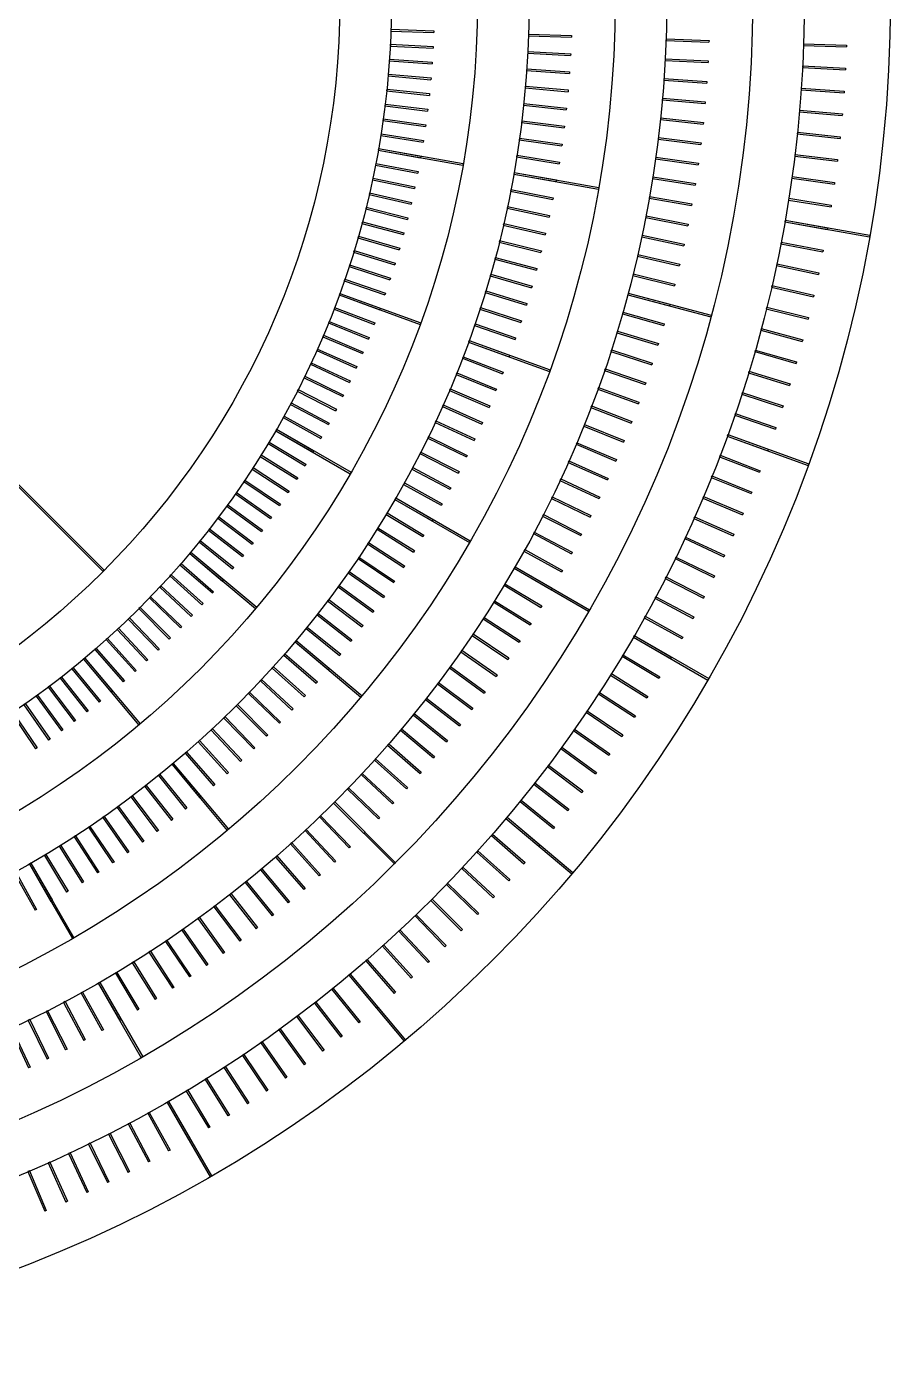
# Model space of a CAD drawing. Header units: millimetres. Extents: x -158 to 158, y -158 to 158.
# Drawn here: x 57.6 to 158, y -158 to -3.1 of the extents above; entities that cross this region are included whole.
import ezdxf

# ---------------------------------------------------------------- set-up
doc = ezdxf.new("R2010")
doc.units = ezdxf.units.MM
doc.layers.add('Compound009', color=7, linetype='CONTINUOUS')

msp = doc.modelspace()

# ---------------------------------------------------------------- linework, layer by layer
at = {"layer": 'Compound009'}
for p, q in [((99.9426, -3.39001), (99.9356, -3.58989)), ((99.9356, -3.58989), (104.933, -3.76439)), ((99.9426, -3.39001), (104.94, -3.56451)), ((104.94, -3.56451), (104.933, -3.76439)), ((115.933, -3.9484), (115.926, -4.14828)), ((115.926, -4.14828), (120.923, -4.32278)), ((115.933, -3.9484), (120.93, -4.1229)), ((120.93, -4.1229), (120.923, -4.32278)), ((131.923, -4.50679), (131.916, -4.70667)), ((131.923, -4.50679), (136.92, -4.68129)), ((99.8682, -5.13373), (99.8577, -5.33346)), ((99.8577, -5.33346), (104.851, -5.59514)), ((99.8682, -5.13373), (104.861, -5.39541)), ((104.861, -5.39541), (104.851, -5.59514)), ((115.846, -5.97111), (115.836, -6.17083)), ((115.836, -6.17083), (120.829, -6.43251)), ((115.846, -5.97111), (120.839, -6.23279)), ((131.916, -4.70667), (136.913, -4.88117)), ((136.92, -4.68129), (136.913, -4.88117)), ((147.913, -5.06519), (147.906, -5.26506)), ((147.906, -5.26506), (152.903, -5.43956)), ((147.913, -5.06519), (152.91, -5.23968)), ((152.91, -5.23968), (152.903, -5.43956)), ((7.07107, -7.07107), (66.468, -66.468)), ((7.21249, -6.92965), (66.6095, -66.3266)), ((99.7634, -6.87589), (99.7494, -7.0754)), ((99.7494, -7.0754), (104.737, -7.42419)), ((99.7634, -6.87589), (104.751, -7.22467)), ((104.751, -7.22467), (104.737, -7.42419)), ((120.839, -6.23279), (120.829, -6.43251)), ((131.824, -6.80848), (131.814, -7.00821)), ((131.814, -7.00821), (136.807, -7.26989)), ((131.824, -6.80848), (136.817, -7.07016)), ((136.817, -7.07016), (136.807, -7.26989)), ((147.802, -7.64586), (147.792, -7.84558)), ((147.802, -7.64586), (152.796, -7.90754)), ((99.6282, -8.61595), (99.6108, -8.81519)), ((99.6108, -8.81519), (104.592, -9.25097)), ((99.6282, -8.61595), (104.609, -9.05173)), ((104.609, -9.05173), (104.592, -9.25097)), ((115.724, -7.99199), (115.71, -8.19151)), ((115.71, -8.19151), (120.698, -8.54029)), ((115.724, -7.99199), (120.712, -8.34078)), ((120.712, -8.34078), (120.698, -8.54029)), ((131.685, -9.1081), (131.671, -9.30761)), ((131.685, -9.1081), (136.673, -9.45688)), ((147.792, -7.84558), (152.785, -8.10726)), ((152.796, -7.90754), (152.785, -8.10726)), ((99.4626, -10.3534), (99.4417, -10.5523)), ((99.4417, -10.5523), (104.414, -11.0749)), ((99.4626, -10.3534), (104.435, -10.876)), ((115.567, -10.0104), (115.55, -10.2097)), ((115.55, -10.2097), (120.531, -10.6455)), ((115.567, -10.0104), (120.548, -10.4462)), ((120.548, -10.4462), (120.531, -10.6455)), ((131.671, -9.30761), (136.659, -9.65639)), ((136.673, -9.45688), (136.659, -9.65639)), ((147.646, -10.2242), (147.633, -10.4237)), ((147.633, -10.4237), (152.62, -10.7725)), ((147.646, -10.2242), (152.634, -10.573)), ((152.634, -10.573), (152.62, -10.7725)), ((99.2668, -12.0877), (99.2424, -12.2862)), ((99.2424, -12.2862), (104.205, -12.8955)), ((99.2668, -12.0877), (104.23, -12.697)), ((104.435, -10.876), (104.414, -11.0749)), ((115.375, -12.0258), (115.354, -12.2248)), ((115.354, -12.2248), (120.327, -12.7474)), ((115.375, -12.0258), (120.348, -12.5485)), ((131.506, -11.4049), (131.489, -11.6042)), ((131.489, -11.6042), (136.47, -12.04)), ((131.506, -11.4049), (136.487, -11.8407)), ((136.487, -11.8407), (136.47, -12.04)), ((99.0407, -13.8183), (99.0129, -14.0163)), ((99.0407, -13.8183), (103.992, -14.5141)), ((104.23, -12.697), (104.205, -12.8955)), ((120.348, -12.5485), (120.327, -12.7474)), ((131.287, -13.6983), (131.266, -13.8972)), ((131.266, -13.8972), (136.239, -14.4199)), ((131.287, -13.6983), (136.26, -14.2209)), ((147.446, -12.7994), (147.428, -12.9987)), ((147.428, -12.9987), (152.409, -13.4344)), ((147.446, -12.7994), (152.427, -13.2352)), ((152.427, -13.2352), (152.409, -13.4344)), ((99.0129, -14.0163), (103.964, -14.7122)), ((103.992, -14.5141), (103.964, -14.7122)), ((115.148, -14.0376), (115.123, -14.2361)), ((115.123, -14.2361), (120.086, -14.8454)), ((115.148, -14.0376), (120.11, -14.6469)), ((120.11, -14.6469), (120.086, -14.8454)), ((136.26, -14.2209), (136.239, -14.4199)), ((147.2, -15.3708), (147.179, -15.5697)), ((147.2, -15.3708), (152.172, -15.8934)), ((98.7845, -15.5447), (98.7532, -15.7422)), ((98.7532, -15.7422), (103.692, -16.5244)), ((98.7845, -15.5447), (103.723, -16.3268)), ((103.723, -16.3268), (103.692, -16.5244)), ((114.885, -16.0451), (114.857, -16.2431)), ((114.857, -16.2431), (119.809, -16.939)), ((114.885, -16.0451), (119.836, -16.7409)), ((119.836, -16.7409), (119.809, -16.939)), ((131.028, -15.9875), (131.004, -16.186)), ((131.004, -16.186), (135.967, -16.7954)), ((131.028, -15.9875), (135.991, -16.5968)), ((135.991, -16.5968), (135.967, -16.7954)), ((147.179, -15.5697), (152.151, -16.0923)), ((152.172, -15.8934), (152.151, -16.0923)), ((98.4981, -17.2663), (98.4634, -17.4633)), ((98.4981, -17.2663), (98.4634, -17.4633)), ((98.4634, -17.4633), (108.311, -19.1998)), ((98.4634, -17.4633), (103.387, -18.3315)), ((98.4981, -17.2663), (108.346, -19.0028)), ((98.4981, -17.2663), (103.422, -18.1346)), ((103.422, -18.1346), (103.387, -18.3315)), ((114.587, -18.0476), (114.556, -18.2452)), ((114.556, -18.2452), (119.495, -19.0273)), ((114.587, -18.0476), (119.526, -18.8298)), ((130.729, -18.2718), (130.701, -18.4699)), ((130.701, -18.4699), (135.653, -19.1657)), ((130.729, -18.2718), (135.681, -18.9677)), ((146.909, -17.9374), (146.885, -18.1359)), ((146.885, -18.1359), (151.847, -18.7453)), ((146.909, -17.9374), (151.872, -18.5468)), ((151.872, -18.5468), (151.847, -18.7453)), ((98.1818, -18.9827), (98.1436, -19.1791)), ((98.1436, -19.1791), (103.052, -20.1331)), ((98.1818, -18.9827), (103.09, -19.9368)), ((103.09, -19.9368), (103.052, -20.1331)), ((108.346, -19.0028), (108.311, -19.1998)), ((114.255, -20.0447), (114.22, -20.2417)), ((114.255, -20.0447), (114.22, -20.2417)), ((114.255, -20.0447), (124.103, -21.7812)), ((114.255, -20.0447), (119.179, -20.9129)), ((119.526, -18.8298), (119.495, -19.0273)), ((135.681, -18.9677), (135.653, -19.1657)), ((97.8356, -20.6934), (97.794, -20.889)), ((97.794, -20.889), (102.685, -21.9285)), ((97.8356, -20.6934), (102.726, -21.7329)), ((114.22, -20.2417), (124.068, -21.9782)), ((114.22, -20.2417), (119.144, -21.1099)), ((119.179, -20.9129), (119.144, -21.1099)), ((130.391, -20.5506), (130.359, -20.7481)), ((130.359, -20.7481), (135.298, -21.5303)), ((130.391, -20.5506), (135.329, -21.3328)), ((135.329, -21.3328), (135.298, -21.5303)), ((146.574, -20.4986), (146.546, -20.6966)), ((146.546, -20.6966), (151.497, -21.3925)), ((146.574, -20.4986), (151.525, -21.1945)), ((151.525, -21.1945), (151.497, -21.3925)), ((97.4595, -22.3977), (97.4145, -22.5925)), ((97.4145, -22.5925), (102.286, -23.7173)), ((97.4595, -22.3977), (102.331, -23.5224)), ((102.726, -21.7329), (102.685, -21.9285)), ((113.888, -22.0357), (113.85, -22.232)), ((113.85, -22.232), (118.758, -23.1861)), ((113.888, -22.0357), (118.796, -22.9897)), ((118.796, -22.9897), (118.758, -23.1861)), ((124.103, -21.7812), (124.068, -21.9782)), ((130.012, -22.8231), (129.977, -23.02)), ((129.977, -23.02), (134.901, -23.8883)), ((130.012, -22.8231), (134.936, -23.6913)), ((146.194, -23.0535), (146.162, -23.2511)), ((146.194, -23.0535), (151.132, -23.8357)), ((97.0538, -24.0952), (97.0054, -24.2892)), ((97.0054, -24.2892), (101.857, -25.4988)), ((97.0538, -24.0952), (101.905, -25.3048)), ((102.331, -23.5224), (102.286, -23.7173)), ((113.486, -24.0199), (113.444, -24.2156)), ((113.444, -24.2156), (118.335, -25.2551)), ((113.486, -24.0199), (118.377, -25.0595)), ((134.936, -23.6913), (134.901, -23.8883)), ((146.162, -23.2511), (151.101, -24.0332)), ((151.132, -23.8357), (151.101, -24.0332)), ((96.6185, -25.7853), (96.5667, -25.9785)), ((96.5667, -25.9785), (101.396, -27.2726)), ((96.6185, -25.7853), (101.448, -27.0794)), ((101.905, -25.3048), (101.857, -25.4988)), ((113.049, -25.9969), (113.004, -26.1918)), ((113.004, -26.1918), (117.876, -27.3165)), ((113.049, -25.9969), (117.921, -27.1216)), ((118.377, -25.0595), (118.335, -25.2551)), ((129.594, -25.0886), (129.556, -25.285)), ((129.556, -25.285), (134.464, -26.239)), ((129.594, -25.0886), (134.502, -26.0427)), ((134.502, -26.0427), (134.464, -26.239)), ((145.769, -25.6014), (145.734, -25.7984)), ((145.769, -25.6014), (145.734, -25.7984)), ((145.734, -25.7984), (155.582, -27.5349)), ((145.734, -25.7984), (150.658, -26.6667)), ((145.769, -25.6014), (155.617, -27.3379)), ((145.769, -25.6014), (150.693, -26.4697)), ((96.1537, -27.4676), (96.0986, -27.6599)), ((96.0986, -27.6599), (100.905, -29.038)), ((96.1537, -27.4676), (100.96, -28.8458)), ((101.448, -27.0794), (101.396, -27.2726)), ((117.921, -27.1216), (117.876, -27.3165)), ((129.136, -27.3465), (129.095, -27.5422)), ((129.095, -27.5422), (133.985, -28.5817)), ((129.136, -27.3465), (134.027, -28.3861)), ((150.693, -26.4697), (150.658, -26.6667)), ((155.617, -27.3379), (155.582, -27.5349)), ((95.6597, -29.1415), (95.6012, -29.3328)), ((95.6012, -29.3328), (100.383, -30.7947)), ((95.6597, -29.1415), (100.441, -30.6034)), ((100.96, -28.8458), (100.905, -29.038)), ((112.578, -27.9659), (112.53, -28.16)), ((112.53, -28.16), (117.382, -29.3696)), ((112.578, -27.9659), (117.43, -29.1755)), ((117.43, -29.1755), (117.382, -29.3696)), ((134.027, -28.3861), (133.985, -28.5817)), ((145.3, -28.1416), (145.262, -28.3379)), ((145.262, -28.3379), (150.17, -29.2919)), ((145.3, -28.1416), (150.208, -29.0956)), ((150.208, -29.0956), (150.17, -29.2919)), ((95.1366, -30.8066), (95.0747, -30.9968)), ((95.1366, -30.8066), (99.8918, -32.3517)), ((100.441, -30.6034), (100.383, -30.7947)), ((112.073, -29.9264), (112.022, -30.1196)), ((112.022, -30.1196), (116.851, -31.4137)), ((112.073, -29.9264), (116.903, -31.2205)), ((128.639, -29.5961), (128.594, -29.791)), ((128.594, -29.791), (133.466, -30.9157)), ((128.639, -29.5961), (133.511, -30.7209)), ((133.511, -30.7209), (133.466, -30.9157)), ((144.787, -30.6731), (144.745, -30.8687)), ((144.745, -30.8687), (149.636, -31.9083)), ((144.787, -30.6731), (149.677, -31.7127)), ((94.5844, -32.4623), (94.5193, -32.6514)), ((94.5844, -32.4623), (99.312, -34.0901)), ((95.0747, -30.9968), (99.83, -32.5419)), ((99.8918, -32.3517), (99.83, -32.5419)), ((111.534, -31.8778), (111.479, -32.0701)), ((111.479, -32.0701), (116.285, -33.4482)), ((111.534, -31.8778), (116.34, -33.256)), ((116.903, -31.2205), (116.851, -31.4137)), ((128.103, -31.8367), (128.055, -32.0307)), ((128.055, -32.0307), (132.906, -33.2403)), ((128.103, -31.8367), (132.955, -33.0463)), ((149.677, -31.7127), (149.636, -31.9083)), ((94.5193, -32.6514), (99.2469, -34.2792)), ((110.961, -33.8195), (110.902, -34.0107)), ((110.902, -34.0107), (115.684, -35.4726)), ((110.961, -33.8195), (115.742, -35.2813)), ((116.34, -33.256), (116.285, -33.4482)), ((127.528, -34.0675), (127.476, -34.2607)), ((127.528, -34.0675), (127.476, -34.2607)), ((127.528, -34.0675), (137.187, -36.6557)), ((127.528, -34.0675), (132.358, -35.3616)), ((132.955, -33.0463), (132.906, -33.2403)), ((144.229, -33.1953), (144.184, -33.3902)), ((144.184, -33.3902), (149.056, -34.5149)), ((144.229, -33.1953), (149.101, -34.3201)), ((94.0035, -34.108), (93.9351, -34.296)), ((94.0035, -34.108), (93.9351, -34.296)), ((93.9351, -34.296), (103.332, -37.7162)), ((93.9351, -34.296), (98.6335, -36.0061)), ((94.0035, -34.108), (103.4, -37.5282)), ((94.0035, -34.108), (98.7019, -35.8181)), ((99.312, -34.0901), (99.2469, -34.2792)), ((115.742, -35.2813), (115.684, -35.4726)), ((127.476, -34.2607), (137.136, -36.8489)), ((127.476, -34.2607), (132.306, -35.5548)), ((132.358, -35.3616), (132.306, -35.5548)), ((149.101, -34.3201), (149.056, -34.5149)), ((93.3939, -35.7434), (93.3222, -35.9302)), ((93.3222, -35.9302), (97.9901, -37.722)), ((93.3939, -35.7434), (98.0618, -37.5353)), ((98.7019, -35.8181), (98.6335, -36.0061)), ((110.353, -35.7509), (110.292, -35.9411)), ((110.292, -35.9411), (115.047, -37.4862)), ((110.353, -35.7509), (115.109, -37.296)), ((126.914, -36.288), (126.859, -36.4803)), ((126.859, -36.4803), (131.665, -37.8584)), ((126.914, -36.288), (131.72, -37.6662)), ((137.187, -36.6557), (137.136, -36.8489)), ((143.628, -35.7074), (143.58, -35.9015)), ((143.58, -35.9015), (148.431, -37.1111)), ((143.628, -35.7074), (148.479, -36.917)), ((148.479, -36.917), (148.431, -37.1111)), ((92.7558, -37.3679), (92.6809, -37.5534)), ((92.6809, -37.5534), (97.3168, -39.4264)), ((92.7558, -37.3679), (97.3918, -39.241)), ((98.0618, -37.5353), (97.9901, -37.722)), ((103.4, -37.5282), (103.332, -37.7162)), ((109.713, -37.6714), (109.648, -37.8605)), ((109.648, -37.8605), (114.375, -39.4883)), ((109.713, -37.6714), (114.44, -39.2992)), ((115.109, -37.296), (115.047, -37.4862)), ((126.261, -38.4974), (126.203, -38.6887)), ((126.203, -38.6887), (130.985, -40.1506)), ((126.261, -38.4974), (131.043, -39.9593)), ((131.72, -37.6662), (131.665, -37.8584)), ((142.983, -38.2086), (142.931, -38.4018)), ((142.931, -38.4018), (147.761, -39.6959)), ((142.983, -38.2086), (147.813, -39.5027)), ((92.0896, -38.9811), (92.0114, -39.1652)), ((92.0114, -39.1652), (96.6139, -41.1188)), ((92.0896, -38.9811), (96.6921, -40.9347)), ((97.3918, -39.241), (97.3168, -39.4264)), ((109.039, -39.5804), (108.97, -39.7683)), ((109.039, -39.5804), (108.97, -39.7683)), ((108.97, -39.7683), (118.367, -43.1885)), ((108.97, -39.7683), (113.669, -41.4784)), ((109.039, -39.5804), (118.435, -43.0006)), ((109.039, -39.5804), (113.737, -41.2905)), ((114.44, -39.2992), (114.375, -39.4883)), ((131.043, -39.9593), (130.985, -40.1506)), ((147.813, -39.5027), (147.761, -39.6959)), ((91.3952, -40.5823), (91.3139, -40.765)), ((91.3139, -40.765), (95.8816, -42.7987)), ((91.3952, -40.5823), (95.9629, -42.616)), ((96.6921, -40.9347), (96.6139, -41.1188)), ((108.331, -41.4773), (108.259, -41.664)), ((108.259, -41.664), (112.927, -43.4559)), ((108.331, -41.4773), (112.999, -43.2692)), ((113.737, -41.2905), (113.669, -41.4784)), ((125.57, -40.6951), (125.509, -40.8853)), ((125.509, -40.8853), (130.264, -42.4304)), ((125.57, -40.6951), (130.326, -42.2402)), ((142.294, -40.6982), (142.239, -40.8905)), ((142.239, -40.8905), (147.045, -42.2686)), ((142.294, -40.6982), (147.101, -42.0764)), ((90.673, -42.1712), (90.5885, -42.3525)), ((90.5885, -42.3525), (95.1201, -44.4655)), ((90.673, -42.1712), (95.2046, -44.2843)), ((95.9629, -42.616), (95.8816, -42.7987)), ((107.591, -43.3616), (107.516, -43.5471)), ((107.591, -43.3616), (112.227, -45.2347)), ((112.999, -43.2692), (112.927, -43.4559)), ((118.435, -43.0006), (118.367, -43.1885)), ((124.841, -42.8804), (124.776, -43.0695)), ((124.776, -43.0695), (129.503, -44.6974)), ((124.841, -42.8804), (129.569, -44.5083)), ((130.326, -42.2402), (130.264, -42.4304)), ((141.562, -43.1754), (141.504, -43.3666)), ((141.504, -43.3666), (146.285, -44.8285)), ((141.562, -43.1754), (146.344, -44.6372)), ((147.101, -42.0764), (147.045, -42.2686)), ((89.9232, -43.7472), (89.8356, -43.927)), ((89.8356, -43.927), (94.3295, -46.1188)), ((89.9232, -43.7472), (94.4172, -45.9391)), ((95.2046, -44.2843), (95.1201, -44.4655)), ((107.516, -43.5471), (112.152, -45.4201)), ((129.569, -44.5083), (129.503, -44.6974)), ((146.344, -44.6372), (146.285, -44.8285)), ((89.1461, -45.3099), (89.0553, -45.4882)), ((89.0553, -45.4882), (93.5103, -47.7581)), ((89.1461, -45.3099), (93.6011, -47.5799)), ((94.4172, -45.9391), (94.3295, -46.1188)), ((106.818, -45.2328), (106.739, -45.4169)), ((106.739, -45.4169), (111.342, -47.3705)), ((106.818, -45.2328), (111.42, -47.1864)), ((112.227, -45.2347), (112.152, -45.4201)), ((124.074, -45.0527), (124.005, -45.2406)), ((124.005, -45.2406), (128.704, -46.9507)), ((124.074, -45.0527), (128.772, -46.7628)), ((140.787, -45.6394), (140.725, -45.8296)), ((140.725, -45.8296), (145.481, -47.3747)), ((140.787, -45.6394), (145.543, -47.1845)), ((88.3417, -46.8589), (88.2478, -47.0355)), ((88.2478, -47.0355), (92.6626, -49.3828)), ((88.3417, -46.8589), (92.7564, -49.2062)), ((93.6011, -47.5799), (93.5103, -47.7581)), ((106.012, -47.0901), (105.931, -47.2728)), ((105.931, -47.2728), (110.498, -49.3065)), ((106.012, -47.0901), (110.58, -49.1238)), ((111.42, -47.1864), (111.342, -47.3705)), ((123.268, -47.2112), (123.197, -47.3979)), ((123.197, -47.3979), (127.865, -49.1898)), ((123.268, -47.2112), (127.936, -49.0031)), ((128.772, -46.7628), (128.704, -46.9507)), ((145.543, -47.1845), (145.481, -47.3747)), ((87.5105, -48.3935), (87.4135, -48.5684)), ((87.4135, -48.5684), (91.7866, -50.9925)), ((87.5105, -48.3935), (91.8836, -50.8175)), ((92.7564, -49.2062), (92.6626, -49.3828)), ((105.174, -48.9331), (105.089, -49.1143)), ((105.089, -49.1143), (109.621, -51.2274)), ((105.174, -48.9331), (109.706, -51.0462)), ((110.58, -49.1238), (110.498, -49.3065)), ((122.426, -49.3554), (122.351, -49.5408)), ((122.351, -49.5408), (126.987, -51.4138)), ((122.426, -49.3554), (127.062, -51.2284)), ((127.936, -49.0031), (127.865, -49.1898)), ((139.969, -48.0895), (139.904, -48.2786)), ((139.904, -48.2786), (144.632, -49.9065)), ((139.969, -48.0895), (144.697, -49.7174)), ((86.6525, -49.9134), (86.5525, -50.0866)), ((86.6525, -49.9134), (86.5525, -50.0866)), ((86.5525, -50.0866), (95.2128, -55.0866)), ((86.5525, -50.0866), (90.8827, -52.5866)), ((86.6525, -49.9134), (95.3128, -54.9134)), ((86.6525, -49.9134), (90.9827, -52.4134)), ((91.8836, -50.8175), (91.7866, -50.9925)), ((104.304, -50.7612), (104.216, -50.9409)), ((104.216, -50.9409), (108.71, -53.1328)), ((104.304, -50.7612), (108.798, -52.953)), ((109.706, -51.0462), (109.621, -51.2274)), ((139.109, -50.525), (139.04, -50.713)), ((139.109, -50.525), (139.04, -50.713)), ((139.04, -50.713), (148.437, -54.1332)), ((139.04, -50.713), (143.739, -52.4231)), ((139.109, -50.525), (148.506, -53.9452)), ((139.109, -50.525), (143.807, -52.2351)), ((144.697, -49.7174), (144.632, -49.9065)), ((85.7682, -51.4181), (85.6652, -51.5895)), ((85.6652, -51.5895), (89.9511, -54.1647)), ((85.7682, -51.4181), (90.0541, -53.9933)), ((90.9827, -52.4134), (90.8827, -52.5866)), ((103.402, -52.5738), (103.311, -52.752)), ((103.402, -52.5738), (107.857, -54.8437)), ((121.546, -51.4845), (121.468, -51.6686)), ((121.468, -51.6686), (126.07, -53.6222)), ((121.546, -51.4845), (126.148, -53.4381)), ((127.062, -51.2284), (126.987, -51.4138)), ((143.807, -52.2351), (143.739, -52.4231)), ((84.8578, -52.9071), (84.7518, -53.0767)), ((84.7518, -53.0767), (88.9921, -55.7263)), ((84.8578, -52.9071), (89.098, -55.5567)), ((90.0541, -53.9933), (89.9511, -54.1647)), ((103.311, -52.752), (107.766, -55.022)), ((108.798, -52.953), (108.71, -53.1328)), ((120.629, -53.5979), (120.547, -53.7806)), ((120.547, -53.7806), (125.115, -55.8143)), ((120.629, -53.5979), (125.196, -55.6316)), ((126.148, -53.4381), (126.07, -53.6222)), ((138.206, -52.9451), (138.134, -53.1318)), ((138.134, -53.1318), (142.802, -54.9237)), ((138.206, -52.9451), (142.874, -54.7369)), ((148.506, -53.9452), (148.437, -54.1332)), ((83.9215, -54.38), (83.8126, -54.5478)), ((83.8126, -54.5478), (88.0059, -57.271)), ((83.9215, -54.38), (88.1149, -57.1032)), ((89.098, -55.5567), (88.9921, -55.7263)), ((95.3128, -54.9134), (95.2128, -55.0866)), ((102.469, -54.3704), (102.375, -54.547)), ((102.375, -54.547), (106.79, -56.8944)), ((102.469, -54.3704), (106.884, -56.7178)), ((107.857, -54.8437), (107.766, -55.022)), ((119.675, -55.695), (119.59, -55.8762)), ((119.675, -55.695), (124.206, -57.8081)), ((125.196, -55.6316), (125.115, -55.8143)), ((137.261, -55.3491), (137.186, -55.5345)), ((137.186, -55.5345), (141.822, -57.4075)), ((137.261, -55.3491), (141.897, -57.2221)), ((142.874, -54.7369), (142.802, -54.9237)), ((81.9726, -57.2757), (81.8578, -57.4396)), ((81.9726, -57.2757), (86.0683, -60.1436)), ((82.9597, -55.8364), (82.8478, -56.0022)), ((82.8478, -56.0022), (86.993, -58.7982)), ((82.9597, -55.8364), (87.1049, -58.6324)), ((88.1149, -57.1032), (88.0059, -57.271)), ((101.504, -56.1505), (101.407, -56.3254)), ((101.407, -56.3254), (105.781, -58.7494)), ((101.504, -56.1505), (105.877, -58.5745)), ((106.884, -56.7178), (106.79, -56.8944)), ((119.59, -55.8762), (124.122, -57.9893)), ((141.897, -57.2221), (141.822, -57.4075)), ((80.9605, -58.6976), (80.8429, -58.8594)), ((80.8429, -58.8594), (84.888, -61.7984)), ((80.9605, -58.6976), (85.0056, -61.6365)), ((81.8578, -57.4396), (85.9536, -60.3074)), ((87.1049, -58.6324), (86.993, -58.7982)), ((100.509, -57.9134), (100.409, -58.0866)), ((100.509, -57.9134), (100.409, -58.0866)), ((100.409, -58.0866), (109.069, -63.0866)), ((100.409, -58.0866), (104.739, -60.5866)), ((100.509, -57.9134), (109.169, -62.9134)), ((100.509, -57.9134), (104.839, -60.4134)), ((105.877, -58.5745), (105.781, -58.7494)), ((118.685, -57.7751), (118.597, -57.9549)), ((118.597, -57.9549), (123.091, -60.1467)), ((118.685, -57.7751), (123.179, -59.967)), ((124.206, -57.8081), (124.122, -57.9893)), ((136.274, -57.7362), (136.196, -57.9203)), ((136.196, -57.9203), (140.798, -59.8739)), ((136.274, -57.7362), (140.876, -59.6898)), ((79.9237, -60.1016), (79.8034, -60.2614)), ((79.8034, -60.2614), (83.7965, -63.2704)), ((79.9237, -60.1016), (83.9169, -63.1107)), ((86.0683, -60.1436), (85.9536, -60.3074)), ((99.4829, -59.6587), (99.3799, -59.8301)), ((99.3799, -59.8301), (103.666, -62.4053)), ((99.4829, -59.6587), (103.769, -62.2339)), ((104.839, -60.4134), (104.739, -60.5866)), ((117.658, -59.8376), (117.567, -60.0158)), ((117.567, -60.0158), (122.022, -62.2858)), ((117.658, -59.8376), (122.113, -62.1076)), ((123.179, -59.967), (123.091, -60.1467)), ((135.245, -60.1057), (135.164, -60.2884)), ((135.164, -60.2884), (139.732, -62.3221)), ((135.245, -60.1057), (139.813, -62.1394)), ((140.876, -59.6898), (140.798, -59.8739)), ((78.8626, -61.4873), (78.7395, -61.6449)), ((78.7395, -61.6449), (82.6796, -64.7233)), ((78.8626, -61.4873), (82.8027, -64.5657)), ((85.0056, -61.6365), (84.888, -61.7984)), ((98.4266, -61.3858), (98.3206, -61.5554)), ((98.3206, -61.5554), (102.561, -64.205)), ((98.4266, -61.3858), (102.667, -64.0354)), ((116.596, -61.882), (116.502, -62.0585)), ((116.596, -61.882), (121.011, -64.2293)), ((77.7775, -62.8543), (77.6517, -63.0098)), ((77.6517, -63.0098), (81.5374, -66.1564)), ((77.7775, -62.8543), (81.6633, -66.0009)), ((83.9169, -63.1107), (83.7965, -63.2704)), ((97.3402, -63.0943), (97.2313, -63.262)), ((97.2313, -63.262), (101.425, -65.9852)), ((97.3402, -63.0943), (101.534, -65.8175)), ((103.769, -62.2339), (103.666, -62.4053)), ((109.169, -62.9134), (109.069, -63.0866)), ((116.502, -62.0585), (120.917, -64.4059)), ((122.113, -62.1076), (122.022, -62.2858)), ((134.176, -62.4569), (134.091, -62.6381)), ((134.091, -62.6381), (138.623, -64.7512)), ((134.176, -62.4569), (138.707, -64.57)), ((139.813, -62.1394), (139.732, -62.3221)), ((76.6687, -64.2022), (76.5402, -64.3554)), ((76.6687, -64.2022), (76.5402, -64.3554)), ((76.5402, -64.3554), (84.2006, -70.7832)), ((76.5402, -64.3554), (80.3704, -67.5693)), ((76.6687, -64.2022), (84.3292, -70.63)), ((76.6687, -64.2022), (80.4989, -67.4161)), ((82.8027, -64.5657), (82.6796, -64.7233)), ((96.2243, -64.7835), (96.1124, -64.9493)), ((96.1124, -64.9493), (100.258, -67.7452)), ((96.2243, -64.7835), (100.369, -67.5794)), ((102.667, -64.0354), (102.561, -64.205)), ((115.498, -63.9074), (115.401, -64.0823)), ((115.401, -64.0823), (119.774, -66.5064)), ((115.498, -63.9074), (119.871, -66.3315)), ((121.011, -64.2293), (120.917, -64.4059)), ((133.065, -64.7891), (132.978, -64.9688)), ((132.978, -64.9688), (137.472, -67.1607)), ((133.065, -64.7891), (137.559, -66.9809)), ((138.707, -64.57), (138.623, -64.7512)), ((66.468, -66.468), (66.6095, -66.3266)), ((75.5366, -65.5304), (75.4054, -65.6814)), ((75.4054, -65.6814), (79.1789, -68.9617)), ((75.5366, -65.5304), (79.3101, -68.8107)), ((81.6633, -66.0009), (81.5374, -66.1564)), ((95.079, -66.453), (94.9643, -66.6168)), ((95.079, -66.453), (99.1748, -69.3208)), ((101.534, -65.8175), (101.425, -65.9852)), ((114.365, -65.9134), (114.265, -66.0866)), ((114.365, -65.9134), (114.265, -66.0866)), ((114.265, -66.0866), (122.926, -71.0866)), ((114.265, -66.0866), (118.595, -68.5866)), ((114.365, -65.9134), (123.026, -70.9134)), ((114.365, -65.9134), (118.695, -68.4134)), ((119.871, -66.3315), (119.774, -66.5064)), ((73.2036, -68.1267), (73.0672, -68.273)), ((73.2036, -68.1267), (76.8603, -71.5367)), ((74.3814, -66.8387), (74.2476, -66.9874)), ((74.2476, -66.9874), (77.9633, -70.333)), ((74.3814, -66.8387), (78.0971, -70.1844)), ((80.4989, -67.4161), (80.3704, -67.5693)), ((93.9047, -68.1022), (93.7872, -68.264)), ((93.9047, -68.1022), (97.9498, -71.0411)), ((94.9643, -66.6168), (99.06, -69.4847)), ((100.369, -67.5794), (100.258, -67.7452)), ((113.198, -67.8993), (113.095, -68.0707)), ((113.095, -68.0707), (117.38, -70.6459)), ((113.198, -67.8993), (117.483, -70.4745)), ((131.914, -67.1015), (131.824, -67.2797)), ((131.824, -67.2797), (136.279, -69.5496)), ((131.914, -67.1015), (136.369, -69.3714)), ((137.559, -66.9809), (137.472, -67.1607)), ((72.0034, -69.3939), (71.8645, -69.5378)), ((71.8645, -69.5378), (75.4612, -73.0111)), ((72.0034, -69.3939), (75.6001, -72.8672)), ((73.0672, -68.273), (76.7239, -71.683)), ((79.3101, -68.8107), (79.1789, -68.9617)), ((93.7872, -68.264), (97.8323, -71.2029)), ((99.1748, -69.3208), (99.06, -69.4847)), ((118.695, -68.4134), (118.595, -68.5866)), ((130.723, -69.3935), (130.629, -69.5701)), ((130.629, -69.5701), (135.044, -71.9174)), ((130.723, -69.3935), (135.138, -71.7409)), ((136.369, -69.3714), (136.279, -69.5496)), ((70.7814, -70.64), (70.64, -70.7814)), ((70.64, -70.7814), (74.1755, -74.3169)), ((70.7814, -70.64), (74.3169, -74.1755)), ((78.0971, -70.1844), (77.9633, -70.333)), ((84.3292, -70.63), (84.2006, -70.7832)), ((92.7019, -69.7307), (92.5815, -69.8904)), ((92.5815, -69.8904), (96.5747, -72.8995)), ((92.7019, -69.7307), (96.6951, -72.7398)), ((97.9498, -71.0411), (97.8323, -71.2029)), ((111.995, -69.8645), (111.889, -70.0341)), ((111.889, -70.0341), (116.13, -72.6837)), ((111.995, -69.8645), (116.236, -72.5141)), ((117.483, -70.4745), (117.38, -70.6459)), ((123.026, -70.9134), (122.926, -71.0866)), ((69.5378, -71.8645), (69.3939, -72.0034)), ((69.3939, -72.0034), (72.8672, -75.6001)), ((69.5378, -71.8645), (73.0111, -75.4612)), ((76.8603, -71.5367), (76.7239, -71.683)), ((91.4708, -71.3379), (91.3477, -71.4955)), ((91.3477, -71.4955), (95.2877, -74.5738)), ((91.4708, -71.3379), (95.4109, -74.4162)), ((96.6951, -72.7398), (96.5747, -72.8995)), ((110.759, -71.8085), (110.65, -71.9762)), ((110.65, -71.9762), (114.843, -74.6994)), ((110.759, -71.8085), (114.952, -74.5317)), ((116.236, -72.5141), (116.13, -72.6837)), ((129.492, -71.6644), (129.395, -71.8393)), ((129.395, -71.8393), (133.768, -74.2633)), ((129.492, -71.6644), (133.865, -74.0884)), ((135.138, -71.7409), (135.044, -71.9174)), ((66.9874, -74.2476), (66.8387, -74.3814)), ((66.9874, -74.2476), (70.333, -77.9633)), ((68.273, -73.0672), (68.1267, -73.2036)), ((68.1267, -73.2036), (71.5367, -76.8603)), ((68.273, -73.0672), (71.683, -76.7239)), ((74.3169, -74.1755), (74.1755, -74.3169)), ((75.6001, -72.8672), (75.4612, -73.0111)), ((90.2119, -72.9235), (90.086, -73.0789)), ((90.086, -73.0789), (93.9717, -76.2255)), ((90.2119, -72.9235), (94.0976, -76.0701)), ((109.489, -73.7306), (109.377, -73.8964)), ((109.377, -73.8964), (113.522, -76.6923)), ((109.489, -73.7306), (113.634, -76.5265)), ((128.222, -73.9134), (128.122, -74.0866)), ((128.222, -73.9134), (128.122, -74.0866)), ((128.122, -74.0866), (136.782, -79.0866)), ((128.122, -74.0866), (132.452, -76.5866)), ((128.222, -73.9134), (136.882, -78.9134)), ((128.222, -73.9134), (132.552, -76.4134)), ((133.865, -74.0884), (133.768, -74.2633)), ((65.6814, -75.4054), (65.5304, -75.5366)), ((65.5304, -75.5366), (68.8107, -79.3101)), ((65.6814, -75.4054), (68.9617, -79.1789)), ((66.8387, -74.3814), (70.1844, -78.0971)), ((73.0111, -75.4612), (72.8672, -75.6001)), ((88.9254, -74.4868), (88.7969, -74.64)), ((88.9254, -74.4868), (88.7969, -74.64)), ((88.7969, -74.64), (96.4573, -81.0678)), ((88.7969, -74.64), (92.6271, -77.8539)), ((88.9254, -74.4868), (96.5859, -80.9146)), ((88.9254, -74.4868), (92.7557, -77.7007)), ((95.4109, -74.4162), (95.2877, -74.5738)), ((108.185, -75.6302), (108.071, -75.794)), ((108.071, -75.794), (112.166, -78.6619)), ((108.185, -75.6302), (112.281, -78.4981)), ((114.952, -74.5317), (114.843, -74.6994)), ((64.3554, -76.5402), (64.2022, -76.6687)), ((64.3554, -76.5402), (64.2022, -76.6687)), ((64.2022, -76.6687), (70.63, -84.3292)), ((64.2022, -76.6687), (67.4161, -80.4989)), ((64.3554, -76.5402), (70.7832, -84.2006)), ((64.3554, -76.5402), (67.5693, -80.3704)), ((71.683, -76.7239), (71.5367, -76.8603)), ((87.6119, -76.0274), (87.4807, -76.1783)), ((87.4807, -76.1783), (91.2543, -79.4586)), ((87.6119, -76.0274), (91.3855, -79.3077)), ((94.0976, -76.0701), (93.9717, -76.2255)), ((113.634, -76.5265), (113.522, -76.6923)), ((126.912, -76.1399), (126.809, -76.3114)), ((126.809, -76.3114), (131.095, -78.8865)), ((126.912, -76.1399), (131.198, -78.7151)), ((132.552, -76.4134), (132.452, -76.5866)), ((61.6449, -78.7395), (61.4873, -78.8626)), ((61.4873, -78.8626), (64.5657, -82.8027)), ((61.6449, -78.7395), (64.7233, -82.6796)), ((63.0098, -77.6517), (62.8543, -77.7775)), ((62.8543, -77.7775), (66.0009, -81.6633)), ((63.0098, -77.6517), (66.1564, -81.5374)), ((70.333, -77.9633), (70.1844, -78.0971)), ((86.2717, -77.5448), (86.1379, -77.6935)), ((86.1379, -77.6935), (89.8536, -81.0391)), ((86.2717, -77.5448), (89.9874, -80.8905)), ((92.7557, -77.7007), (92.6271, -77.8539)), ((106.849, -77.5068), (106.731, -77.6686)), ((106.731, -77.6686), (110.777, -80.6075)), ((106.849, -77.5068), (110.894, -80.4457)), ((112.281, -78.4981), (112.166, -78.6619)), ((125.564, -78.3432), (125.458, -78.5129)), ((125.458, -78.5129), (129.698, -81.1625)), ((125.564, -78.3432), (129.804, -80.9928)), ((131.198, -78.7151), (131.095, -78.8865)), ((136.882, -78.9134), (136.782, -79.0866)), ((60.2614, -79.8034), (60.1016, -79.9237)), ((60.1016, -79.9237), (63.1107, -83.9169)), ((60.2614, -79.8034), (63.2704, -83.7965)), ((67.5693, -80.3704), (67.4161, -80.4989)), ((68.9617, -79.1789), (68.8107, -79.3101)), ((83.5129, -80.5084), (83.374, -80.6523)), ((83.5129, -80.5084), (87.1096, -83.9817)), ((84.9052, -79.0387), (84.7688, -79.1849)), ((84.7688, -79.1849), (88.4256, -82.5949)), ((84.9052, -79.0387), (88.562, -82.4487)), ((91.3855, -79.3077), (91.2543, -79.4586)), ((105.48, -79.3597), (105.36, -79.5194)), ((105.36, -79.5194), (109.353, -82.5285)), ((105.48, -79.3597), (109.473, -82.3688)), ((110.894, -80.4457), (110.777, -80.6075)), ((124.178, -80.5227), (124.069, -80.6904)), ((124.178, -80.5227), (128.371, -83.2459)), ((57.2757, -81.9726), (60.1436, -86.0683)), ((57.4396, -81.8578), (60.3074, -85.9536)), ((58.8594, -80.8429), (58.6976, -80.9605)), ((58.6976, -80.9605), (61.6365, -85.0056)), ((58.8594, -80.8429), (61.7984, -84.888)), ((66.1564, -81.5374), (66.0009, -81.6633)), ((82.0951, -81.9537), (81.9537, -82.0951)), ((81.9537, -82.0951), (85.4892, -85.6306)), ((82.0951, -81.9537), (85.6306, -85.4892)), ((83.374, -80.6523), (86.9707, -84.1256)), ((89.9874, -80.8905), (89.8536, -81.0391)), ((96.5859, -80.9146), (96.4573, -81.0678)), ((104.079, -81.1885), (103.956, -81.3461)), ((103.956, -81.3461), (107.896, -84.4244)), ((104.079, -81.1885), (108.019, -84.2668)), ((124.069, -80.6904), (128.262, -83.4136)), ((129.804, -80.9928), (129.698, -81.1625)), ((55.8364, -82.9597), (58.6324, -87.1049)), ((56.0022, -82.8478), (58.7982, -86.993)), ((64.7233, -82.6796), (64.5657, -82.8027)), ((80.6523, -83.374), (80.5084, -83.5129)), ((80.5084, -83.5129), (83.9817, -87.1096)), ((80.6523, -83.374), (84.1256, -86.9707)), ((88.562, -82.4487), (88.4256, -82.5949)), ((102.646, -82.9926), (102.52, -83.148)), ((102.52, -83.148), (106.406, -86.2946)), ((102.646, -82.9926), (106.532, -86.1392)), ((109.473, -82.3688), (109.353, -82.5285)), ((122.753, -82.6776), (122.642, -82.8435)), ((122.642, -82.8435), (126.787, -85.6394)), ((122.753, -82.6776), (126.899, -85.4736)), ((128.371, -83.2459), (128.262, -83.4136)), ((61.7984, -84.888), (61.6365, -85.0056)), ((63.2704, -83.7965), (63.1107, -83.9169)), ((70.7832, -84.2006), (70.63, -84.3292)), ((79.1849, -84.7688), (79.0387, -84.9052)), ((79.0387, -84.9052), (82.4487, -88.562)), ((79.1849, -84.7688), (82.5949, -88.4256)), ((87.1096, -83.9817), (86.9707, -84.1256)), ((101.182, -84.7714), (101.054, -84.9246)), ((101.054, -84.9246), (104.884, -88.1385)), ((101.182, -84.7714), (105.012, -87.9853)), ((108.019, -84.2668), (107.896, -84.4244)), ((121.292, -84.8074), (121.177, -84.9712)), ((121.177, -84.9712), (125.273, -87.8391)), ((121.292, -84.8074), (125.388, -87.6753)), ((60.3074, -85.9536), (60.1436, -86.0683)), ((77.6935, -86.1379), (77.5448, -86.2717)), ((77.5448, -86.2717), (80.8905, -89.9874)), ((77.6935, -86.1379), (81.0391, -89.8536)), ((85.6306, -85.4892), (85.4892, -85.6306)), ((99.6873, -86.5243), (99.5561, -86.6753)), ((99.5561, -86.6753), (103.33, -89.9556)), ((99.6873, -86.5243), (103.461, -89.8046)), ((106.532, -86.1392), (106.406, -86.2946)), ((126.899, -85.4736), (126.787, -85.6394)), ((58.7982, -86.993), (58.6324, -87.1049)), ((76.1783, -87.4807), (76.0274, -87.6119)), ((76.0274, -87.6119), (79.3077, -91.3855)), ((76.1783, -87.4807), (79.4586, -91.2543)), ((84.1256, -86.9707), (83.9817, -87.1096)), ((98.162, -88.2509), (98.0282, -88.3996)), ((98.162, -88.2509), (101.878, -91.5966)), ((105.012, -87.9853), (104.884, -88.1385)), ((119.793, -86.9113), (119.676, -87.0731)), ((119.676, -87.0731), (123.721, -90.012)), ((119.793, -86.9113), (123.838, -89.8502)), ((125.388, -87.6753), (125.273, -87.8391)), ((74.64, -88.7969), (74.4868, -88.9254)), ((74.64, -88.7969), (74.4868, -88.9254)), ((74.4868, -88.9254), (80.9146, -96.5859)), ((74.4868, -88.9254), (77.7007, -92.7557)), ((74.64, -88.7969), (81.0678, -96.4573)), ((74.64, -88.7969), (77.8539, -92.6271)), ((82.5949, -88.4256), (82.4487, -88.562)), ((98.0282, -88.3996), (101.744, -91.7452)), ((103.461, -89.8046), (103.33, -89.9556)), ((118.258, -88.9888), (118.138, -89.1485)), ((118.138, -89.1485), (122.131, -92.1576)), ((118.258, -88.9888), (122.251, -91.9978)), ((123.838, -89.8502), (123.721, -90.012)), ((71.4955, -91.3477), (71.3379, -91.4708)), ((71.4955, -91.3477), (74.5738, -95.2877)), ((73.0789, -90.086), (72.9235, -90.2119)), ((72.9235, -90.2119), (76.0701, -94.0976)), ((73.0789, -90.086), (76.2255, -93.9717)), ((79.4586, -91.2543), (79.3077, -91.3855)), ((81.0391, -89.8536), (80.8905, -89.9874)), ((96.6069, -89.9506), (96.4705, -90.0969)), ((96.4705, -90.0969), (100.127, -93.5069)), ((96.6069, -89.9506), (100.264, -93.3606)), ((116.687, -91.0391), (116.564, -91.1967)), ((116.564, -91.1967), (120.504, -94.275)), ((116.687, -91.0391), (120.627, -94.1174)), ((69.8904, -92.5815), (69.7307, -92.7019)), ((69.7307, -92.7019), (72.7398, -96.6951)), ((69.8904, -92.5815), (72.8995, -96.5747)), ((71.3379, -91.4708), (74.4162, -95.4109)), ((77.8539, -92.6271), (77.7007, -92.7557)), ((95.0223, -91.623), (94.8834, -91.7668)), ((94.8834, -91.7668), (98.4801, -95.2401)), ((95.0223, -91.623), (98.619, -95.0963)), ((101.878, -91.5966), (101.744, -91.7452)), ((122.251, -91.9978), (122.131, -92.1576)), ((68.264, -93.7872), (68.1022, -93.9047)), ((68.1022, -93.9047), (71.0411, -97.9498)), ((68.264, -93.7872), (71.2029, -97.8323)), ((76.2255, -93.9717), (76.0701, -94.0976)), ((93.4088, -93.2674), (93.2674, -93.4088)), ((93.4088, -93.2674), (93.2674, -93.4088)), ((93.2674, -93.4088), (100.338, -100.48)), ((93.2674, -93.4088), (96.8029, -96.9443)), ((93.4088, -93.2674), (100.48, -100.338)), ((93.4088, -93.2674), (96.9443, -96.8029)), ((100.264, -93.3606), (100.127, -93.5069)), ((115.081, -93.0617), (114.955, -93.2171)), ((114.955, -93.2171), (118.84, -96.3637)), ((115.081, -93.0617), (118.966, -96.2083)), ((120.627, -94.1174), (120.504, -94.275)), ((66.6168, -94.9643), (66.453, -95.079)), ((66.453, -95.079), (69.3208, -99.1748)), ((66.6168, -94.9643), (69.4847, -99.06)), ((74.5738, -95.2877), (74.4162, -95.4109)), ((91.7668, -94.8834), (91.623, -95.0223)), ((91.623, -95.0223), (95.0963, -98.619)), ((91.7668, -94.8834), (95.2401, -98.4801)), ((98.619, -95.0963), (98.4801, -95.2401)), ((113.439, -95.056), (113.31, -95.2092)), ((113.439, -95.056), (113.31, -95.2092)), ((113.31, -95.2092), (120.971, -101.637)), ((113.31, -95.2092), (117.141, -98.4231)), ((113.439, -95.056), (121.099, -101.484)), ((113.439, -95.056), (117.269, -98.2699)), ((63.262, -97.2313), (63.0943, -97.3402)), ((63.0943, -97.3402), (65.8175, -101.534)), ((63.262, -97.2313), (65.9852, -101.425)), ((64.9493, -96.1124), (64.7835, -96.2243)), ((64.7835, -96.2243), (67.5794, -100.369)), ((64.9493, -96.1124), (67.7452, -100.258)), ((72.8995, -96.5747), (72.7398, -96.6951)), ((81.0678, -96.4573), (80.9146, -96.5859)), ((90.0969, -96.4705), (89.9506, -96.6069)), ((89.9506, -96.6069), (93.3606, -100.264)), ((90.0969, -96.4705), (93.5069, -100.127)), ((96.9443, -96.8029), (96.8029, -96.9443)), ((111.763, -97.0213), (111.631, -97.1722)), ((111.631, -97.1722), (115.405, -100.453)), ((111.763, -97.0213), (115.536, -100.302)), ((118.966, -96.2083), (118.84, -96.3637)), ((61.5554, -98.3206), (61.3858, -98.4266)), ((61.3858, -98.4266), (64.0354, -102.667)), ((61.5554, -98.3206), (64.205, -102.561)), ((69.4847, -99.06), (69.3208, -99.1748)), ((71.2029, -97.8323), (71.0411, -97.9498)), ((88.3996, -98.0282), (88.2509, -98.162)), ((88.2509, -98.162), (91.5966, -101.878)), ((88.3996, -98.0282), (91.7452, -101.744)), ((95.2401, -98.4801), (95.0963, -98.619)), ((110.052, -98.957), (109.919, -99.1056)), ((109.919, -99.1056), (113.634, -102.451)), ((110.052, -98.957), (113.768, -102.303)), ((117.269, -98.2699), (117.141, -98.4231)), ((58.0866, -100.409), (57.9134, -100.509)), ((58.0866, -100.409), (57.9134, -100.509)), ((57.9134, -100.509), (62.9134, -109.169)), ((57.9134, -100.509), (60.4134, -104.839)), ((58.0866, -100.409), (63.0866, -109.069)), ((58.0866, -100.409), (60.5866, -104.739)), ((59.8301, -99.3799), (59.6587, -99.4829)), ((59.6587, -99.4829), (62.2339, -103.769)), ((59.8301, -99.3799), (62.4053, -103.666)), ((67.7452, -100.258), (67.5794, -100.369)), ((86.6753, -99.5561), (86.5243, -99.6873)), ((86.5243, -99.6873), (89.8046, -103.461)), ((86.6753, -99.5561), (89.9556, -103.33)), ((93.5069, -100.127), (93.3606, -100.264)), ((100.48, -100.338), (100.338, -100.48)), ((115.536, -100.302), (115.405, -100.453)), ((56.1505, -101.504), (58.5745, -105.877)), ((56.3254, -101.407), (58.7494, -105.781)), ((65.9852, -101.425), (65.8175, -101.534)), ((84.9246, -101.054), (84.7714, -101.182)), ((84.7714, -101.182), (87.9853, -105.012)), ((84.9246, -101.054), (88.1385, -104.884)), ((91.7452, -101.744), (91.5966, -101.878)), ((108.309, -100.863), (108.172, -101.009)), ((108.172, -101.009), (111.829, -104.419)), ((108.309, -100.863), (111.965, -104.273)), ((121.099, -101.484), (120.971, -101.637)), ((62.4053, -103.666), (62.2339, -103.769)), ((64.205, -102.561), (64.0354, -102.667)), ((83.148, -102.52), (82.9926, -102.646)), ((82.9926, -102.646), (86.1392, -106.532)), ((83.148, -102.52), (86.2946, -106.406)), ((89.9556, -103.33), (89.8046, -103.461)), ((106.532, -102.738), (106.393, -102.881)), ((106.393, -102.881), (109.99, -106.355)), ((106.532, -102.738), (110.128, -106.211)), ((113.768, -102.303), (113.634, -102.451)), ((60.5866, -104.739), (60.4134, -104.839)), ((81.3461, -103.956), (81.1885, -104.079)), ((81.1885, -104.079), (84.2668, -108.019)), ((81.3461, -103.956), (84.4244, -107.896)), ((88.1385, -104.884), (87.9853, -105.012)), ((104.723, -104.581), (104.581, -104.723)), ((104.581, -104.723), (108.117, -108.258)), ((104.723, -104.581), (108.258, -108.117)), ((111.965, -104.273), (111.829, -104.419)), ((58.7494, -105.781), (58.5745, -105.877)), ((77.6686, -106.731), (77.5068, -106.849)), ((77.5068, -106.849), (80.4457, -110.894)), ((77.6686, -106.731), (80.6075, -110.777)), ((79.5194, -105.36), (79.3597, -105.48)), ((79.3597, -105.48), (82.3688, -109.473)), ((79.5194, -105.36), (82.5285, -109.353)), ((86.2946, -106.406), (86.1392, -106.532)), ((102.881, -106.393), (102.738, -106.532)), ((102.738, -106.532), (106.211, -110.128)), ((102.881, -106.393), (106.355, -109.99)), ((110.128, -106.211), (109.99, -106.355)), ((75.794, -108.071), (75.6302, -108.185)), ((75.6302, -108.185), (78.4981, -112.281)), ((75.794, -108.071), (78.6619, -112.166)), ((84.4244, -107.896), (84.2668, -108.019)), ((101.009, -108.172), (100.863, -108.309)), ((100.863, -108.309), (104.273, -111.965)), ((101.009, -108.172), (104.419, -111.829)), ((108.258, -108.117), (108.117, -108.258)), ((63.0866, -109.069), (62.9134, -109.169)), ((73.8964, -109.377), (73.7306, -109.489)), ((73.7306, -109.489), (76.5265, -113.634)), ((73.8964, -109.377), (76.6923, -113.522)), ((82.5285, -109.353), (82.3688, -109.473)), ((99.1056, -109.919), (98.957, -110.052)), ((99.1056, -109.919), (102.451, -113.634)), ((106.355, -109.99), (106.211, -110.128)), ((71.9762, -110.65), (71.8085, -110.759)), ((71.8085, -110.759), (74.5317, -114.952)), ((71.9762, -110.65), (74.6994, -114.843)), ((80.6075, -110.777), (80.4457, -110.894)), ((98.957, -110.052), (102.303, -113.768)), ((70.0341, -111.889), (69.8645, -111.995)), ((69.8645, -111.995), (72.5141, -116.236)), ((70.0341, -111.889), (72.6837, -116.13)), ((78.6619, -112.166), (78.4981, -112.281)), ((97.1722, -111.631), (97.0213, -111.763)), ((97.0213, -111.763), (100.302, -115.536)), ((97.1722, -111.631), (100.453, -115.405)), ((104.419, -111.829), (104.273, -111.965)), ((66.0866, -114.265), (65.9134, -114.365)), ((66.0866, -114.265), (65.9134, -114.365)), ((65.9134, -114.365), (70.9134, -123.026)), ((65.9134, -114.365), (68.4134, -118.695)), ((66.0866, -114.265), (71.0866, -122.926)), ((66.0866, -114.265), (68.5866, -118.595)), ((68.0707, -113.095), (67.8993, -113.198)), ((67.8993, -113.198), (70.4745, -117.483)), ((68.0707, -113.095), (70.6459, -117.38)), ((76.6923, -113.522), (76.5265, -113.634)), ((95.2092, -113.31), (95.056, -113.439)), ((95.2092, -113.31), (95.056, -113.439)), ((95.056, -113.439), (101.484, -121.099)), ((95.056, -113.439), (98.2699, -117.269)), ((95.2092, -113.31), (101.637, -120.971)), ((95.2092, -113.31), (98.4231, -117.141)), ((102.451, -113.634), (102.303, -113.768)), ((64.0823, -115.401), (63.9074, -115.498)), ((63.9074, -115.498), (66.3315, -119.871)), ((64.0823, -115.401), (66.5064, -119.774)), ((72.6837, -116.13), (72.5141, -116.236)), ((74.6994, -114.843), (74.5317, -114.952)), ((93.2171, -114.955), (93.0617, -115.081)), ((93.0617, -115.081), (96.2083, -118.966)), ((93.2171, -114.955), (96.3637, -118.84)), ((100.453, -115.405), (100.302, -115.536)), ((60.0158, -117.567), (59.8376, -117.658)), ((59.8376, -117.658), (62.1076, -122.113)), ((60.0158, -117.567), (62.2858, -122.022)), ((62.0585, -116.502), (61.882, -116.596)), ((61.882, -116.596), (64.2293, -121.011)), ((62.0585, -116.502), (64.4059, -120.917)), ((70.6459, -117.38), (70.4745, -117.483)), ((91.1967, -116.564), (91.0391, -116.687)), ((91.0391, -116.687), (94.1174, -120.627)), ((91.1967, -116.564), (94.275, -120.504)), ((98.4231, -117.141), (98.2699, -117.269)), ((57.9549, -118.597), (57.7751, -118.685)), ((57.7751, -118.685), (59.967, -123.179)), ((57.9549, -118.597), (60.1467, -123.091)), ((68.5866, -118.595), (68.4134, -118.695)), ((89.1485, -118.138), (88.9888, -118.258)), ((88.9888, -118.258), (91.9978, -122.251)), ((89.1485, -118.138), (92.1576, -122.131)), ((96.3637, -118.84), (96.2083, -118.966)), ((55.695, -119.675), (57.8081, -124.206)), ((55.8762, -119.59), (57.9893, -124.122)), ((66.5064, -119.774), (66.3315, -119.871)), ((87.0731, -119.676), (86.9113, -119.793)), ((86.9113, -119.793), (89.8502, -123.838)), ((87.0731, -119.676), (90.012, -123.721)), ((94.275, -120.504), (94.1174, -120.627)), ((62.2858, -122.022), (62.1076, -122.113)), ((64.4059, -120.917), (64.2293, -121.011)), ((84.9712, -121.177), (84.8074, -121.292)), ((84.8074, -121.292), (87.6753, -125.388)), ((84.9712, -121.177), (87.8391, -125.273)), ((92.1576, -122.131), (91.9978, -122.251)), ((101.637, -120.971), (101.484, -121.099)), ((60.1467, -123.091), (59.967, -123.179)), ((71.0866, -122.926), (70.9134, -123.026)), ((82.8435, -122.642), (82.6776, -122.753)), ((82.6776, -122.753), (85.4736, -126.899)), ((82.8435, -122.642), (85.6394, -126.787)), ((90.012, -123.721), (89.8502, -123.838)), ((57.9893, -124.122), (57.8081, -124.206)), ((78.5129, -125.458), (78.3432, -125.564)), ((78.5129, -125.458), (81.1625, -129.698)), ((80.6904, -124.069), (80.5227, -124.178)), ((80.5227, -124.178), (83.2459, -128.371)), ((80.6904, -124.069), (83.4136, -128.262)), ((87.8391, -125.273), (87.6753, -125.388)), ((76.3114, -126.809), (76.1399, -126.912)), ((76.1399, -126.912), (78.7151, -131.198)), ((76.3114, -126.809), (78.8865, -131.095)), ((78.3432, -125.564), (80.9928, -129.804)), ((85.6394, -126.787), (85.4736, -126.899)), ((74.0866, -128.122), (73.9134, -128.222)), ((74.0866, -128.122), (73.9134, -128.222)), ((73.9134, -128.222), (78.9134, -136.882)), ((73.9134, -128.222), (76.4134, -132.552)), ((74.0866, -128.122), (79.0866, -136.782)), ((74.0866, -128.122), (76.5866, -132.452)), ((83.4136, -128.262), (83.2459, -128.371)), ((71.8393, -129.395), (71.6644, -129.492)), ((71.6644, -129.492), (74.0884, -133.865)), ((71.8393, -129.395), (74.2633, -133.768)), ((81.1625, -129.698), (80.9928, -129.804)), ((69.5701, -130.629), (69.3935, -130.723)), ((69.3935, -130.723), (71.7409, -135.138)), ((69.5701, -130.629), (71.9174, -135.044)), ((78.8865, -131.095), (78.7151, -131.198)), ((64.9688, -132.978), (64.7891, -133.065)), ((64.7891, -133.065), (66.9809, -137.559)), ((64.9688, -132.978), (67.1607, -137.472)), ((67.2797, -131.824), (67.1015, -131.914)), ((67.1015, -131.914), (69.3714, -136.369)), ((67.2797, -131.824), (69.5496, -136.279)), ((76.5866, -132.452), (76.4134, -132.552)), ((62.6381, -134.091), (62.4569, -134.176)), ((62.4569, -134.176), (64.57, -138.707)), ((62.6381, -134.091), (64.7512, -138.623)), ((74.2633, -133.768), (74.0884, -133.865)), ((57.9203, -136.196), (57.7362, -136.274)), ((57.7362, -136.274), (59.6898, -140.876)), ((57.9203, -136.196), (59.8739, -140.798)), ((60.2884, -135.164), (60.1057, -135.245)), ((60.1057, -135.245), (62.1394, -139.813)), ((60.2884, -135.164), (62.3221, -139.732)), ((69.5496, -136.279), (69.3714, -136.369)), ((71.9174, -135.044), (71.7409, -135.138)), ((67.1607, -137.472), (66.9809, -137.559)), ((79.0866, -136.782), (78.9134, -136.882)), ((64.7512, -138.623), (64.57, -138.707)), ((59.8739, -140.798), (59.6898, -140.876)), ((62.3221, -139.732), (62.1394, -139.813))]:
    msp.add_line(p, q, dxfattribs=at)
for radius in [158, 158, 148, 148, 142, 142, 132, 132, 126, 126, 116, 116, 110, 110, 100, 100, 94, 94]:
    msp.add_circle((0, 0), radius, dxfattribs=at)

doc.saveas('drawing.dxf')
